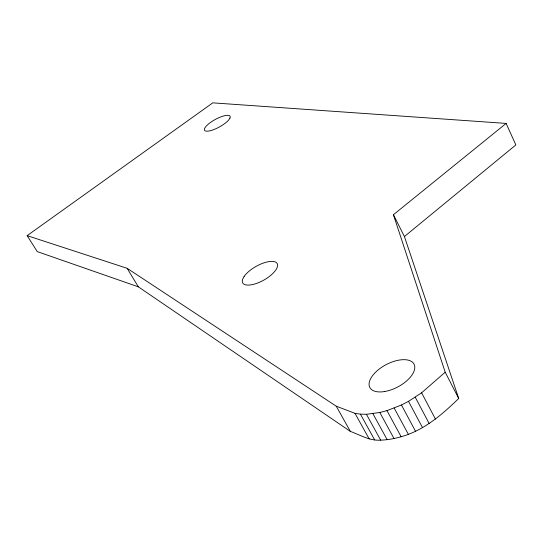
<?xml version="1.0" encoding="UTF-8"?>
<svg xmlns="http://www.w3.org/2000/svg" width="543" height="543" viewBox="0 0 543 543"><rect width="100%" height="100%" fill="white"/><g stroke="black" fill="none" stroke-linecap="round" stroke-linejoin="round"><path stroke-width="0.81" d="M506.13 123.417L212.781 102.851L27.15 235.642L37.25 251.599L138.343 286.833L350.35 431.393C360.226 435.011 369.756 440.977 380.67 440.149C387.614 439.939 394.462 438.656 401.128 436.742C423.927 430.436 442.104 414.567 458.713 398.481L404.42 236.544L393.424 214.723L506.13 123.417L515.85 144.933L404.42 236.544M27.15 235.642L127.123 268.296L336.232 406.184L354.993 413.338L360.409 414.146L366.43 414.282L379.822 412.504L386.962 410.617L401.44 404.99L408.499 401.358L421.606 392.799L445.199 372.193L393.424 214.723M127.123 268.296L138.343 286.833M336.232 406.184L350.35 431.393M354.993 413.338L369.226 439.002M360.409 414.146L374.656 439.911M366.43 414.282L380.67 440.149M372.939 413.732L387.166 439.694M379.822 412.504L394.028 438.554M386.962 410.617L401.128 436.742M394.211 408.098L408.336 434.291M401.44 404.99L415.504 431.237M408.499 401.358L422.508 427.646M415.266 397.272L429.201 423.588M421.606 392.799L435.459 419.128M445.199 372.193L458.713 398.481M244.099 276.482L242.619 279.312A19.772 7.873 -29.3 0 0 264.122 279.923A19.772 7.873 -29.3 0 0 273.72 261.529A19.772 7.873 -29.3 0 0 244.099 276.482M229.947 118.082L228.82 119.827A14.58 4.283 -28.7 0 1 207.066 131.189A14.58 4.283 -28.7 0 1 214.356 119.983A14.58 4.283 -28.7 0 1 229.947 118.082M384.464 391.564A24.992 12.584 -27.9 0 0 414.377 364.923A24.992 12.584 -27.9 0 0 376.944 370.944A24.992 12.584 -27.9 0 0 384.464 391.564"/></g></svg>
